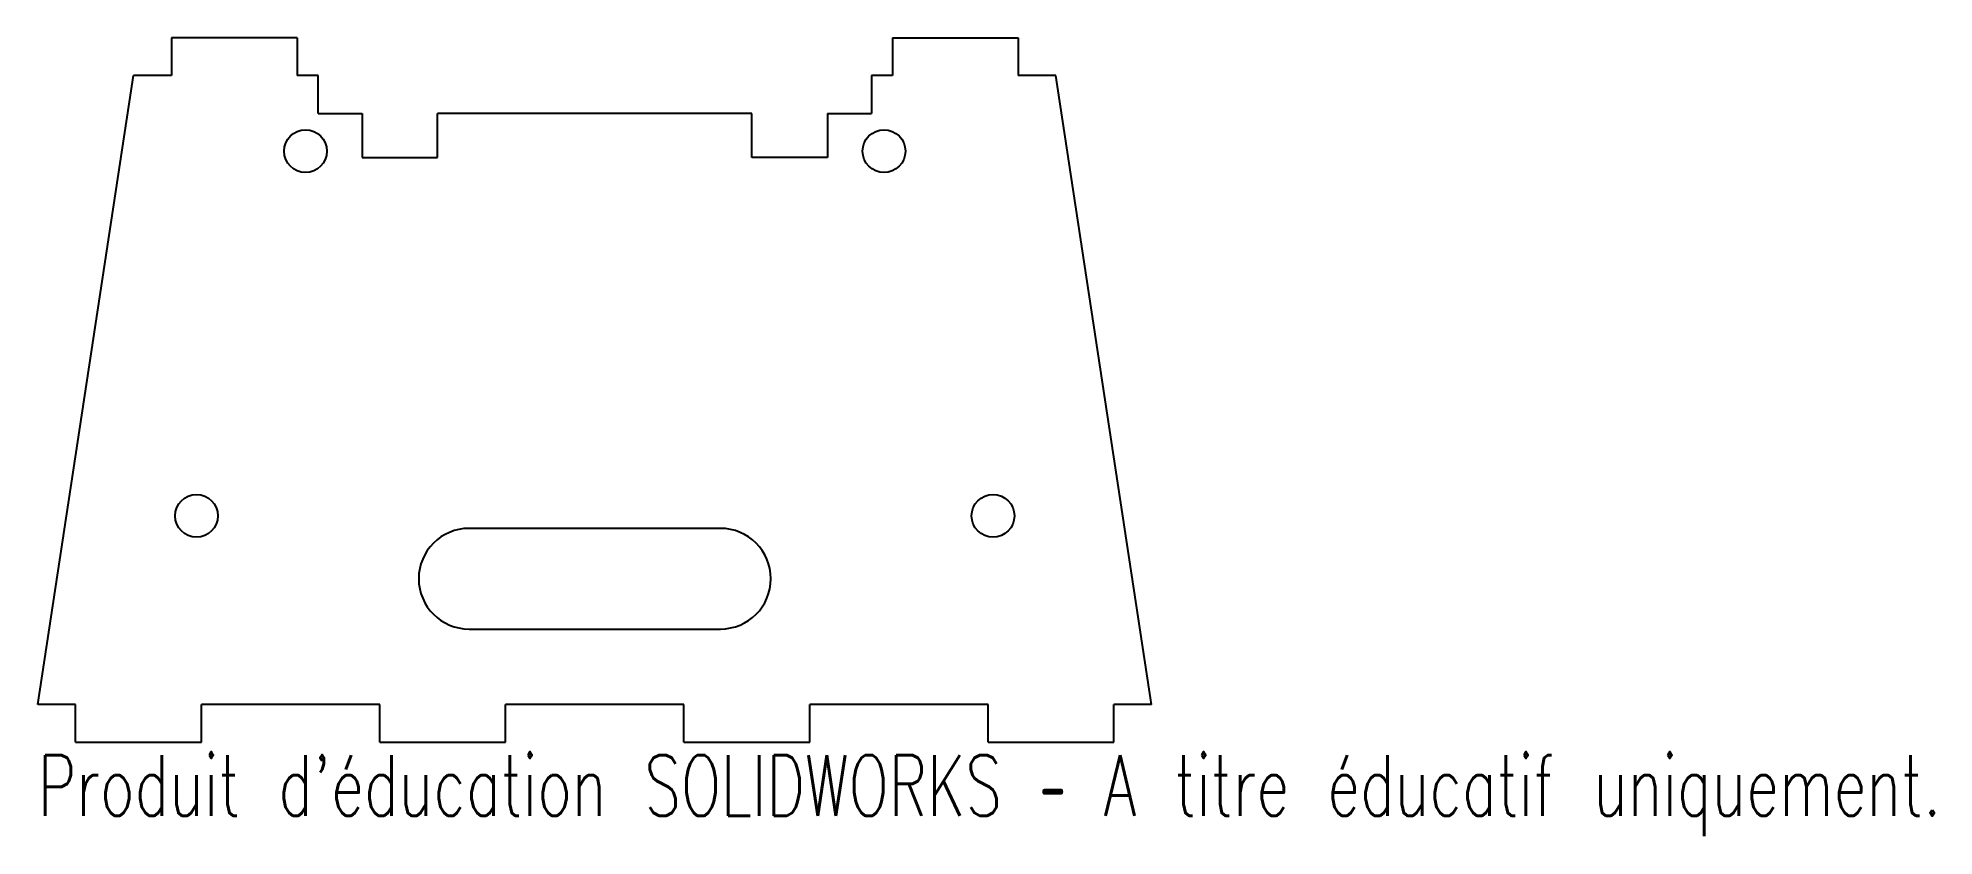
# Model space of a CAD drawing. Header units: millimetres. Extents: x -44 to 107, y -60 to 3.
import ezdxf

# ---------------------------------------------------------------- set-up
doc = ezdxf.new("R2010")
doc.units = ezdxf.units.MM
doc.styles.add('SLDTEXTSTYLE0', font='TXT', dxfattribs={"width": 0.7, "bigfont": 'bigfont'})

msp = doc.modelspace()

# ---------------------------------------------------------------- linework, layer by layer
at = {"color": 7, "linetype": 'Continuous', "lineweight": 25}
for p, q in [((-23.67, 3), (-33.67, 3)), ((-33.67, 3), (-33.67, 0)), ((-23.67, 3), (-23.67, 0)), ((23.67, 3), (33.67, 3)), ((23.67, 3), (23.67, 0)), ((33.67, 3), (33.67, 0)), ((-44.28, -50), (-36.67, 0)), ((-33.67, 0), (-36.67, 0)), ((-22, 0), (-23.67, 0)), ((-22, -3), (-22, 0)), ((23.67, 0), (22, 0)), ((22, 0), (22, -3)), ((36.67, 0), (33.67, 0)), ((44.28, -50), (36.67, 0)), ((-22, -3), (-18.5, -3)), ((-18.5, -3), (-18.5, -6.5)), ((12.5, -3), (-12.5, -3)), ((-12.5, -6.5), (-12.5, -3)), ((12.5, -6.5), (12.5, -3)), ((18.5, -3), (22, -3)), ((18.5, -3), (18.5, -6.5)), ((-18.5, -6.5), (-12.5, -6.5)), ((18.5, -6.5), (12.5, -6.5)), ((10, -36), (-10, -36)), ((-10, -44), (10, -44)), ((-41.28, -50), (-44.28, -50)), ((-41.28, -53), (-41.28, -50)), ((-31.28, -53), (-31.28, -50)), ((-17.09, -50), (-31.28, -50)), ((-17.09, -53), (-17.09, -50)), ((-7.09, -53), (-7.09, -50)), ((7.09, -50), (-7.09, -50)), ((7.09, -53), (7.09, -50)), ((17.09, -53), (17.09, -50)), ((31.28, -50), (17.09, -50)), ((31.28, -53), (31.28, -50)), ((41.28, -53), (41.28, -50)), ((44.28, -50), (41.28, -50)), ((-41.28, -53), (-31.28, -53)), ((-17.09, -53), (-7.09, -53)), ((7.09, -53), (17.09, -53)), ((31.28, -53), (41.28, -53))]:
    msp.add_line(p, q, dxfattribs=at)
for centre in [(-23, -6), (23, -6), (-31.67, -35), (31.67, -35)]:
    msp.add_circle(centre, 1.7, dxfattribs=at)
for centre, start, end in [((-10, -40), 90, 270), ((10, -40), 270, 90)]:
    msp.add_arc(centre, 4, start, end, dxfattribs=at)

# ---------------------------------------------------------------- texts
at = {"color": 7, "linetype": 'Continuous', "insert": (-44.28, -54.02), "char_height": 4.8336, "attachment_point": 1, "style": 'SLDTEXTSTYLE0'}
msp.add_mtext("Produit d'éducation SOLIDWORKS – A titre éducatif uniquement.", dxfattribs=at)

doc.saveas('drawing.dxf')
